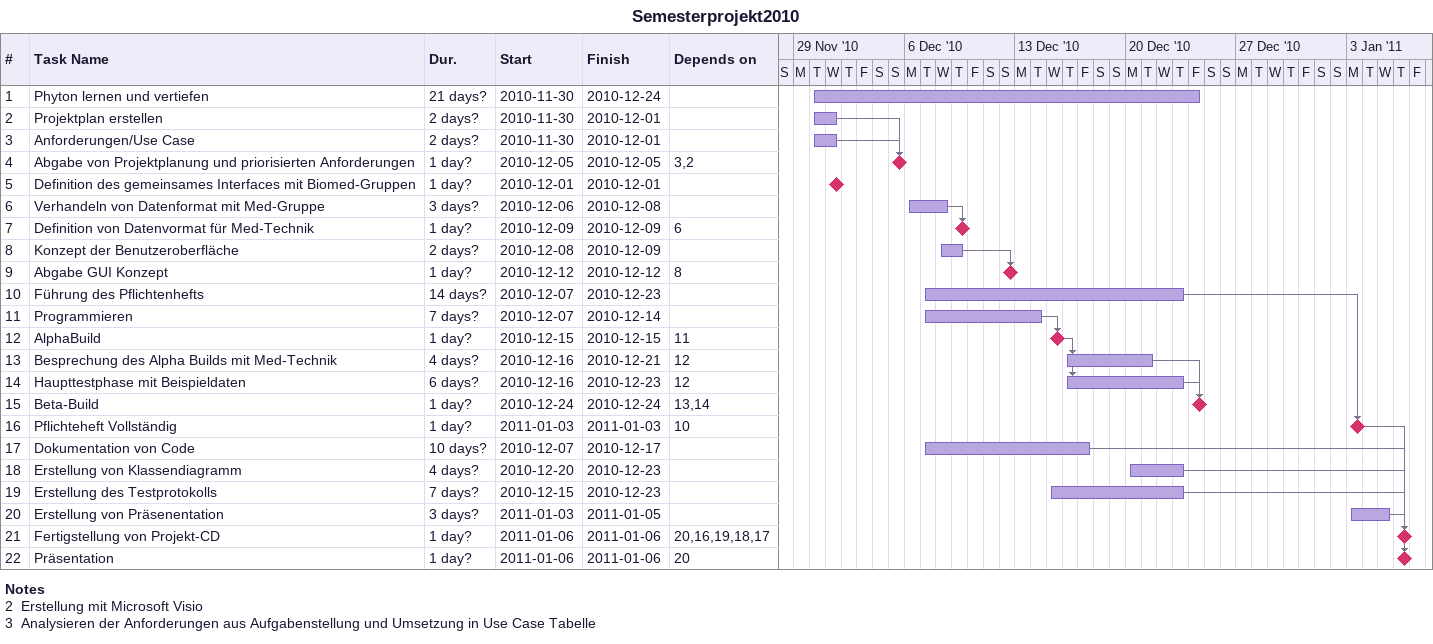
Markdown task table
Semesterprojekt2010

| ID | Task | Duration | Start | Finish | Predecessors |
|---|---|---|---|---|---|
| 1 | Phyton lernen und vertiefen | 21d? | 2010-11-30 | 2010-12-24 |  |
| 2 | Projektplan erstellen | 2d? | 2010-11-30 | 2010-12-01 |  |
| 3 | Anforderungen/Use Case | 2d? | 2010-11-30 | 2010-12-01 |  |
| 4 | Abgabe von Projektplanung und priorisierten Anforderungen | 1d? | 2010-12-05 | 2010-12-05 | 3, 2 |
| 5 | Definition des gemeinsames Interfaces mit Biomed-Gruppen | 1d? | 2010-12-01 | 2010-12-01 |  |
| 6 | Verhandeln von Datenformat mit Med-Gruppe | 3d? | 2010-12-06 | 2010-12-08 |  |
| 7 | Definition von Datenvormat für Med-Technik | 1d? | 2010-12-09 | 2010-12-09 | 6 |
| 8 | Konzept der Benutzeroberfläche | 2d? | 2010-12-08 | 2010-12-09 |  |
| 9 | Abgabe GUI Konzept | 1d? | 2010-12-12 | 2010-12-12 | 8 |
| 10 | Führung des Pflichtenhefts | 14d? | 2010-12-07 | 2010-12-23 |  |
| 11 | Programmieren | 7d? | 2010-12-07 | 2010-12-14 |  |
| 12 | AlphaBuild | 1d? | 2010-12-15 | 2010-12-15 | 11 |
| 13 | Besprechung des Alpha Builds mit Med-Technik | 4d? | 2010-12-16 | 2010-12-21 | 12 |
| 14 | Haupttestphase mit Beispieldaten | 6d? | 2010-12-16 | 2010-12-23 | 12 |
| 15 | Beta-Build | 1d? | 2010-12-24 | 2010-12-24 | 13, 14 |
| 16 | Pflichteheft Vollständig | 1d? | 2011-01-03 | 2011-01-03 | 10 |
| 17 | Dokumentation von Code | 10d? | 2010-12-07 | 2010-12-17 |  |
| 18 | Erstellung von Klassendiagramm | 4d? | 2010-12-20 | 2010-12-23 |  |
| 19 | Erstellung des Testprotokolls | 7d? | 2010-12-15 | 2010-12-23 |  |
| 20 | Erstellung von Präsenentation | 3d? | 2011-01-03 | 2011-01-05 |  |
| 21 | Fertigstellung von Projekt-CD | 1d? | 2011-01-06 | 2011-01-06 | 20, 16, 19, 18, 17 |
| 22 | Präsentation | 1d? | 2011-01-06 | 2011-01-06 | 20 |

Notes
- 2: Erstellung mit Microsoft Visio
- 3: Analysieren der Anforderungen aus Aufgabenstellung und Umsetzung in Use Case Tabelle
